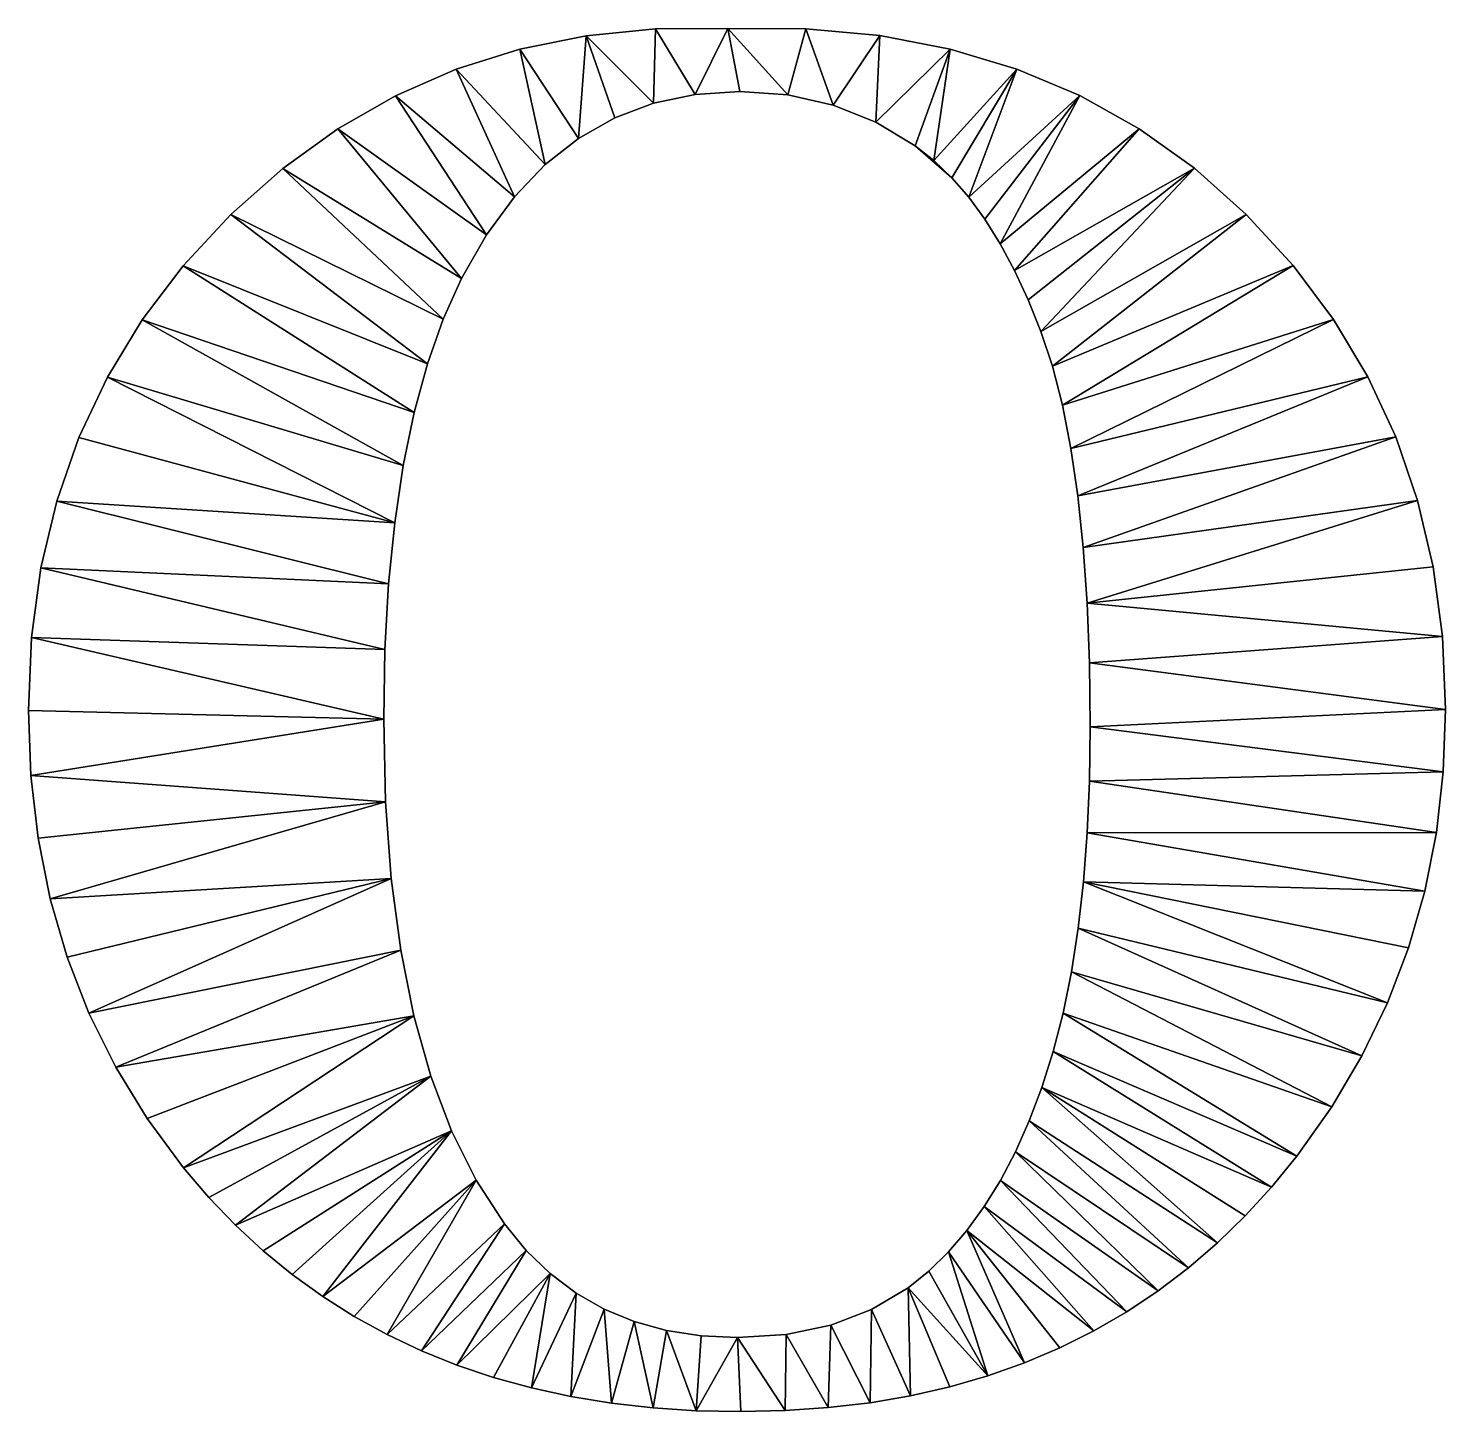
# Model space of a CAD drawing. Header units: metres. Extents: x 0.055 to 1.046, y -0.021 to 0.946.
import ezdxf

# ---------------------------------------------------------------- set-up
doc = ezdxf.new("R2010")
doc.units = ezdxf.units.M

msp = doc.modelspace()

# ---------------------------------------------------------------- meshes
at = {"layer": 'Armanisoft_0', "linetype": 'CONTINUOUS'}
mesh = msp.add_polyface(dxfattribs=at)
corners = [(0.521145, 0.899633), (0.493391, 0.945608), (0.543882, 0.945884), (0.55218, 0.901677), (0.492028, 0.893502), (0.444915, 0.940758), (0.46483, 0.883283), (0.439551, 0.868977), (0.398455, 0.931335), (0.41619, 0.850583), (0.354009, 0.917338), (0.394747, 0.828101), (0.31158, 0.898767), (0.375223, 0.801532), (0.271165, 0.875623), (0.357618, 0.770876), (0.232766, 0.847904), (0.3449, 0.742583), (0.196382, 0.815613), (0.585892, 0.899307), (0.598343, 0.94561), (0.521145, 0.899633, 0.229421), (0.543882, 0.945884, 0.229421), (0.493391, 0.945608, 0.229421), (0.55218, 0.901677, 0.229421), (0.492028, 0.893502, 0.229421), (0.444915, 0.940758, 0.229421), (0.46483, 0.883283, 0.229421), (0.439551, 0.868977, 0.229421), (0.398455, 0.931335, 0.229421), (0.41619, 0.850583, 0.229421), (0.354009, 0.917338, 0.229421), (0.394747, 0.828101, 0.229421), (0.31158, 0.898767, 0.229421), (0.375223, 0.801532, 0.229421), (0.271165, 0.875623, 0.229421), (0.357618, 0.770876, 0.229421), (0.232766, 0.847904, 0.229421), (0.3449, 0.742583, 0.229421), (0.196382, 0.815613, 0.229421), (0.333877, 0.711374, 0.229421), (0.163217, 0.779941, 0.229421), (0.585892, 0.899307, 0.229421), (0.598343, 0.94561, 0.229421), (0.598343, 0.94561), (0.543882, 0.945884), (0.543882, 0.945884, 0.229421), (0.598343, 0.94561, 0.229421), (0.196382, 0.815613), (0.163217, 0.779941), (0.163217, 0.779941, 0.229421), (0.196382, 0.815613, 0.229421), (0.232766, 0.847904), (0.232766, 0.847904, 0.229421), (0.271165, 0.875623), (0.271165, 0.875623, 0.229421), (0.31158, 0.898767), (0.31158, 0.898767, 0.229421), (0.354009, 0.917338), (0.354009, 0.917338, 0.229421), (0.398455, 0.931335), (0.398455, 0.931335, 0.229421), (0.444915, 0.940758), (0.444915, 0.940758, 0.229421), (0.493391, 0.945608), (0.493391, 0.945608, 0.229421), (0.521145, 0.899633), (0.55218, 0.901677), (0.55218, 0.901677, 0.229421), (0.521145, 0.899633, 0.229421), (0.492028, 0.893502), (0.492028, 0.893502, 0.229421), (0.46483, 0.883283), (0.46483, 0.883283, 0.229421), (0.439551, 0.868977), (0.439551, 0.868977, 0.229421), (0.41619, 0.850583), (0.41619, 0.850583, 0.229421), (0.394747, 0.828101), (0.394747, 0.828101, 0.229421), (0.375223, 0.801532), (0.375223, 0.801532, 0.229421), (0.357618, 0.770876), (0.357618, 0.770876, 0.229421), (0.585892, 0.899307), (0.585892, 0.899307, 0.229421)]
mesh.append_faces([[corners[k] for k in face] for face in [(0, 1, 2), (0, 2, 3), (4, 5, 1), (4, 1, 0), (6, 5, 4), (7, 8, 5), (7, 5, 6), (9, 10, 8), (9, 8, 7), (11, 12, 10), (11, 10, 9), (13, 14, 12), (13, 12, 11), (15, 16, 14), (15, 14, 13), (17, 18, 16), (17, 16, 15), (19, 2, 20), (19, 3, 2), (21, 22, 23), (21, 24, 22), (25, 23, 26), (25, 21, 23), (27, 25, 26), (28, 26, 29), (28, 27, 26), (30, 29, 31), (30, 28, 29), (32, 31, 33), (32, 30, 31), (34, 33, 35), (34, 32, 33), (36, 35, 37), (36, 34, 35), (38, 37, 39), (38, 36, 37), (40, 39, 41), (42, 43, 22), (42, 22, 24), (44, 45, 46, 47), (48, 49, 50, 51), (52, 48, 51, 53), (54, 52, 53, 55), (56, 54, 55, 57), (58, 56, 57, 59), (60, 58, 59, 61), (62, 60, 61, 63), (64, 62, 63, 65), (45, 64, 65, 46), (66, 67, 68, 69), (70, 66, 69, 71), (72, 70, 71, 73), (74, 72, 73, 75), (76, 74, 75, 77), (78, 76, 77, 79), (80, 78, 79, 81), (82, 80, 81, 83), (67, 84, 85, 68)]])
mesh = msp.add_polyface(dxfattribs=at)
corners = [(0.770848, 0.70962), (0.906344, 0.81576), (0.939013, 0.780128), (0.762764, 0.734026), (0.870189, 0.848017), (0.753846, 0.756138), (0.74434, 0.776565), (0.831419, 0.875705), (0.734246, 0.795307), (0.790034, 0.898825), (0.723563, 0.812366), (0.712291, 0.82774), (0.746034, 0.917375), (0.700431, 0.841431), (0.687982, 0.853437), (0.699419, 0.931356), (0.674945, 0.863758), (0.647274, 0.880348), (0.650189, 0.940768), (0.61759, 0.892197), (0.598343, 0.94561), (0.585892, 0.899307), (0.770848, 0.70962, 0.229421), (0.939013, 0.780128, 0.229421), (0.906344, 0.81576, 0.229421), (0.762764, 0.734026, 0.229421), (0.870189, 0.848017, 0.229421), (0.753846, 0.756138, 0.229421), (0.74434, 0.776565, 0.229421), (0.831419, 0.875705, 0.229421), (0.734246, 0.795307, 0.229421), (0.790034, 0.898825, 0.229421), (0.723563, 0.812366, 0.229421), (0.712291, 0.82774, 0.229421), (0.746034, 0.917375, 0.229421), (0.700431, 0.841431, 0.229421), (0.687982, 0.853437, 0.229421), (0.699419, 0.931356, 0.229421), (0.674945, 0.863758, 0.229421), (0.647274, 0.880348, 0.229421), (0.650189, 0.940768, 0.229421), (0.61759, 0.892197, 0.229421), (0.598343, 0.94561, 0.229421), (0.585892, 0.899307, 0.229421), (0.650189, 0.940768), (0.598343, 0.94561), (0.598343, 0.94561, 0.229421), (0.650189, 0.940768, 0.229421), (0.699419, 0.931356), (0.699419, 0.931356, 0.229421), (0.746034, 0.917375), (0.746034, 0.917375, 0.229421), (0.790034, 0.898825), (0.790034, 0.898825, 0.229421), (0.831419, 0.875705), (0.831419, 0.875705, 0.229421), (0.870189, 0.848017), (0.870189, 0.848017, 0.229421), (0.906344, 0.81576), (0.906344, 0.81576, 0.229421), (0.939013, 0.780128), (0.939013, 0.780128, 0.229421), (0.74434, 0.776565), (0.753846, 0.756138), (0.753846, 0.756138, 0.229421), (0.74434, 0.776565, 0.229421), (0.734246, 0.795307), (0.734246, 0.795307, 0.229421), (0.723563, 0.812366), (0.723563, 0.812366, 0.229421), (0.712291, 0.82774), (0.712291, 0.82774, 0.229421), (0.700431, 0.841431), (0.700431, 0.841431, 0.229421), (0.687982, 0.853437), (0.687982, 0.853437, 0.229421), (0.674945, 0.863758), (0.674945, 0.863758, 0.229421), (0.647274, 0.880348), (0.647274, 0.880348, 0.229421), (0.61759, 0.892197), (0.61759, 0.892197, 0.229421), (0.585892, 0.899307), (0.585892, 0.899307, 0.229421)]
mesh.append_faces([[corners[k] for k in face] for face in [(0, 1, 2), (3, 4, 1), (5, 4, 3), (6, 7, 4), (6, 4, 5), (8, 9, 7), (8, 7, 6), (10, 9, 8), (11, 12, 9), (11, 9, 10), (13, 12, 11), (14, 15, 12), (14, 12, 13), (16, 15, 14), (16, 14, 13), (17, 18, 15), (17, 15, 16), (19, 20, 18), (19, 18, 17), (21, 20, 19), (22, 23, 24), (25, 24, 26), (27, 25, 26), (28, 26, 29), (28, 27, 26), (30, 29, 31), (30, 28, 29), (32, 30, 31), (33, 31, 34), (33, 32, 31), (35, 33, 34), (36, 34, 37), (36, 35, 34), (38, 36, 37), (38, 35, 36), (39, 37, 40), (39, 38, 37), (41, 40, 42), (41, 39, 40), (43, 41, 42), (44, 45, 46, 47), (48, 44, 47, 49), (50, 48, 49, 51), (52, 50, 51, 53), (54, 52, 53, 55), (56, 54, 55, 57), (58, 56, 57, 59), (60, 58, 59, 61), (62, 63, 64, 65), (66, 62, 65, 67), (68, 66, 67, 69), (70, 68, 69, 71), (72, 70, 71, 73), (74, 72, 73, 75), (76, 74, 75, 77), (78, 76, 77, 79), (80, 78, 79, 81), (82, 80, 81, 83)]])
mesh = msp.add_polyface(dxfattribs=at)
corners = [(0.333877, 0.711374), (0.163217, 0.779941), (0.196382, 0.815613), (0.3449, 0.742583), (0.324551, 0.677249), (0.134474, 0.742082), (0.31692, 0.640206), (0.110153, 0.702037), (0.310985, 0.600247), (0.074777, 0.615388), (0.090254, 0.659806), (0.306745, 0.557372), (0.063722, 0.568784), (0.304202, 0.51158), (0.057089, 0.519993), (0.303354, 0.462871), (0.056574, 0.423523), (0.054878, 0.469015), (0.304672, 0.405169), (0.070143, 0.337248), (0.061663, 0.3796), (0.333877, 0.711374, 0.229421), (0.3449, 0.742583, 0.229421), (0.196382, 0.815613, 0.229421), (0.324551, 0.677249, 0.229421), (0.163217, 0.779941, 0.229421), (0.134474, 0.742082, 0.229421), (0.31692, 0.640206, 0.229421), (0.110153, 0.702037, 0.229421), (0.310985, 0.600247, 0.229421), (0.090254, 0.659806, 0.229421), (0.074777, 0.615388, 0.229421), (0.306745, 0.557372, 0.229421), (0.063722, 0.568784, 0.229421), (0.304202, 0.51158, 0.229421), (0.057089, 0.519993, 0.229421), (0.303354, 0.462871, 0.229421), (0.054878, 0.469015, 0.229421), (0.056574, 0.423523, 0.229421), (0.304672, 0.405169, 0.229421), (0.061663, 0.3796, 0.229421), (0.070143, 0.337248, 0.229421), (0.308628, 0.351353, 0.229421), (0.056574, 0.423523), (0.061663, 0.3796), (0.061663, 0.3796, 0.229421), (0.056574, 0.423523, 0.229421), (0.054878, 0.469015), (0.054878, 0.469015, 0.229421), (0.057089, 0.519993), (0.057089, 0.519993, 0.229421), (0.063722, 0.568784), (0.063722, 0.568784, 0.229421), (0.074777, 0.615388), (0.074777, 0.615388, 0.229421), (0.090254, 0.659806), (0.090254, 0.659806, 0.229421), (0.110153, 0.702037), (0.110153, 0.702037, 0.229421), (0.134474, 0.742082), (0.134474, 0.742082, 0.229421), (0.163217, 0.779941), (0.163217, 0.779941, 0.229421), (0.3449, 0.742583), (0.357618, 0.770876), (0.357618, 0.770876, 0.229421), (0.3449, 0.742583, 0.229421), (0.333877, 0.711374), (0.333877, 0.711374, 0.229421), (0.324551, 0.677249), (0.324551, 0.677249, 0.229421), (0.31692, 0.640206), (0.31692, 0.640206, 0.229421), (0.310985, 0.600247), (0.310985, 0.600247, 0.229421), (0.306745, 0.557372), (0.306745, 0.557372, 0.229421), (0.304202, 0.51158), (0.304202, 0.51158, 0.229421), (0.303354, 0.462871), (0.303354, 0.462871, 0.229421), (0.304672, 0.405169), (0.304672, 0.405169, 0.229421), (0.308628, 0.351353), (0.308628, 0.351353, 0.229421)]
mesh.append_faces([[corners[k] for k in face] for face in [(0, 1, 2), (0, 2, 3), (4, 5, 1), (4, 1, 0), (6, 7, 5), (6, 5, 4), (8, 9, 10), (8, 10, 7), (8, 7, 6), (11, 12, 9), (11, 9, 8), (13, 14, 12), (13, 12, 11), (15, 16, 17), (15, 17, 14), (15, 14, 13), (18, 19, 20), (18, 20, 16), (18, 16, 15), (21, 22, 23), (24, 25, 26), (24, 21, 25), (27, 26, 28), (27, 24, 26), (29, 30, 31), (29, 28, 30), (29, 27, 28), (32, 31, 33), (32, 29, 31), (34, 33, 35), (34, 32, 33), (36, 37, 38), (36, 35, 37), (36, 34, 35), (39, 40, 41), (39, 38, 40), (39, 36, 38), (42, 39, 41), (43, 44, 45, 46), (47, 43, 46, 48), (49, 47, 48, 50), (51, 49, 50, 52), (53, 51, 52, 54), (55, 53, 54, 56), (57, 55, 56, 58), (59, 57, 58, 60), (61, 59, 60, 62), (63, 64, 65, 66), (67, 63, 66, 68), (69, 67, 68, 70), (71, 69, 70, 72), (73, 71, 72, 74), (75, 73, 74, 76), (77, 75, 76, 78), (79, 77, 78, 80), (81, 79, 80, 82), (83, 81, 82, 84)]])
mesh = msp.add_polyface(dxfattribs=at)
corners = [(0.796728, 0.419488), (1.044105, 0.426009), (1.039227, 0.383629), (0.797256, 0.457426), (1.045732, 0.469723), (0.796717, 0.50217), (1.043554, 0.520601), (0.7951, 0.544009), (1.02613, 0.615823), (1.03702, 0.569301), (0.792406, 0.582942), (1.010885, 0.660166), (0.788633, 0.61897), (0.991283, 0.702332), (0.783782, 0.652092), (0.967326, 0.742319), (0.777854, 0.682309), (0.939013, 0.780128), (0.770848, 0.70962), (0.762764, 0.734026), (0.906344, 0.81576), (0.796728, 0.419488, 0.229421), (1.039227, 0.383629, 0.229421), (1.044105, 0.426009, 0.229421), (0.795145, 0.383386, 0.229421), (0.797256, 0.457426, 0.229421), (1.045732, 0.469723, 0.229421), (0.796717, 0.50217, 0.229421), (1.043554, 0.520601, 0.229421), (0.7951, 0.544009, 0.229421), (1.03702, 0.569301, 0.229421), (1.02613, 0.615823, 0.229421), (0.792406, 0.582942, 0.229421), (1.010885, 0.660166, 0.229421), (0.788633, 0.61897, 0.229421), (0.991283, 0.702332, 0.229421), (0.783782, 0.652092, 0.229421), (0.967326, 0.742319, 0.229421), (0.777854, 0.682309, 0.229421), (0.939013, 0.780128, 0.229421), (0.770848, 0.70962, 0.229421), (0.762764, 0.734026, 0.229421), (0.906344, 0.81576, 0.229421), (0.967326, 0.742319), (0.939013, 0.780128), (0.939013, 0.780128, 0.229421), (0.967326, 0.742319, 0.229421), (0.991283, 0.702332), (0.991283, 0.702332, 0.229421), (1.010885, 0.660166), (1.010885, 0.660166, 0.229421), (1.02613, 0.615823), (1.02613, 0.615823, 0.229421), (1.03702, 0.569301), (1.03702, 0.569301, 0.229421), (1.043554, 0.520601), (1.043554, 0.520601, 0.229421), (1.045732, 0.469723), (1.045732, 0.469723, 0.229421), (1.044105, 0.426009), (1.044105, 0.426009, 0.229421), (1.039227, 0.383629), (1.039227, 0.383629, 0.229421), (0.796728, 0.419488), (0.795145, 0.383386), (0.795145, 0.383386, 0.229421), (0.796728, 0.419488, 0.229421), (0.797256, 0.457426), (0.797256, 0.457426, 0.229421), (0.796717, 0.50217), (0.796717, 0.50217, 0.229421), (0.7951, 0.544009), (0.7951, 0.544009, 0.229421), (0.792406, 0.582942), (0.792406, 0.582942, 0.229421), (0.788633, 0.61897), (0.788633, 0.61897, 0.229421), (0.783782, 0.652092), (0.783782, 0.652092, 0.229421), (0.777854, 0.682309), (0.777854, 0.682309, 0.229421), (0.770848, 0.70962), (0.770848, 0.70962, 0.229421), (0.762764, 0.734026), (0.762764, 0.734026, 0.229421), (0.753846, 0.756138), (0.753846, 0.756138, 0.229421)]
mesh.append_faces([[corners[k] for k in face] for face in [(0, 1, 2), (3, 4, 1), (3, 1, 0), (5, 6, 4), (5, 4, 3), (7, 8, 9), (7, 9, 6), (7, 6, 5), (10, 11, 8), (10, 8, 7), (12, 13, 11), (12, 11, 10), (14, 15, 13), (14, 13, 12), (16, 17, 15), (16, 15, 14), (18, 17, 16), (19, 20, 18), (21, 22, 23), (21, 24, 22), (25, 23, 26), (25, 21, 23), (27, 26, 28), (27, 25, 26), (29, 30, 31), (29, 28, 30), (29, 27, 28), (32, 31, 33), (32, 29, 31), (34, 33, 35), (34, 32, 33), (36, 35, 37), (36, 34, 35), (38, 37, 39), (38, 36, 37), (40, 38, 39), (41, 40, 42), (43, 44, 45, 46), (47, 43, 46, 48), (49, 47, 48, 50), (51, 49, 50, 52), (53, 51, 52, 54), (55, 53, 54, 56), (57, 55, 56, 58), (59, 57, 58, 60), (61, 59, 60, 62), (63, 64, 65, 66), (67, 63, 66, 68), (69, 67, 68, 70), (71, 69, 70, 72), (73, 71, 72, 74), (75, 73, 74, 76), (77, 75, 76, 78), (79, 77, 78, 80), (81, 79, 80, 82), (83, 81, 82, 84), (85, 83, 84, 86)]])
mesh = msp.add_polyface(dxfattribs=at)
corners = [(0.734482, 0.140325), (0.844859, 0.063117), (0.822807, 0.048459), (0.744959, 0.160325), (0.866014, 0.079171), (0.754623, 0.181992), (0.886271, 0.096621), (0.763475, 0.205327), (0.924091, 0.13571), (0.90563, 0.115468), (0.771392, 0.230414), (0.941654, 0.157348), (0.778254, 0.257336), (0.966048, 0.191728), (0.78406, 0.286094), (0.987188, 0.227441), (0.788811, 0.316689), (1.005077, 0.264488), (0.792506, 0.349119), (1.031096, 0.342582), (1.019712, 0.302869), (0.795145, 0.383386), (1.039227, 0.383629), (0.796728, 0.419488), (0.734482, 0.140325, 0.229421), (0.822807, 0.048459, 0.229421), (0.844859, 0.063117, 0.229421), (0.744959, 0.160325, 0.229421), (0.866014, 0.079171, 0.229421), (0.754623, 0.181992, 0.229421), (0.886271, 0.096621, 0.229421), (0.763475, 0.205327, 0.229421), (0.90563, 0.115468, 0.229421), (0.924091, 0.13571, 0.229421), (0.771392, 0.230414, 0.229421), (0.941654, 0.157348, 0.229421), (0.778254, 0.257336, 0.229421), (0.966048, 0.191728, 0.229421), (0.78406, 0.286094, 0.229421), (0.987188, 0.227441, 0.229421), (0.788811, 0.316689, 0.229421), (1.005077, 0.264488, 0.229421), (0.792506, 0.349119, 0.229421), (1.019712, 0.302869, 0.229421), (1.031096, 0.342582, 0.229421), (0.795145, 0.383386, 0.229421), (1.039227, 0.383629, 0.229421), (1.031096, 0.342582), (1.039227, 0.383629), (1.039227, 0.383629, 0.229421), (1.031096, 0.342582, 0.229421), (1.019712, 0.302869), (1.019712, 0.302869, 0.229421), (1.005077, 0.264488), (1.005077, 0.264488, 0.229421), (0.987188, 0.227441), (0.987188, 0.227441, 0.229421), (0.966048, 0.191728), (0.966048, 0.191728, 0.229421), (0.941654, 0.157348), (0.941654, 0.157348, 0.229421), (0.924091, 0.13571), (0.924091, 0.13571, 0.229421), (0.90563, 0.115468), (0.90563, 0.115468, 0.229421), (0.886271, 0.096621), (0.886271, 0.096621, 0.229421), (0.866014, 0.079171), (0.866014, 0.079171, 0.229421), (0.844859, 0.063117), (0.844859, 0.063117, 0.229421), (0.822807, 0.048459), (0.822807, 0.048459, 0.229421), (0.799856, 0.035197), (0.799856, 0.035197, 0.229421), (0.776008, 0.023331), (0.776008, 0.023331, 0.229421), (0.792506, 0.349119), (0.788811, 0.316689), (0.788811, 0.316689, 0.229421), (0.792506, 0.349119, 0.229421), (0.795145, 0.383386), (0.795145, 0.383386, 0.229421)]
mesh.append_faces([[corners[k] for k in face] for face in [(0, 1, 2), (3, 4, 1), (5, 6, 4), (5, 4, 3), (7, 8, 9), (7, 9, 6), (7, 6, 5), (10, 11, 8), (10, 8, 7), (12, 13, 11), (12, 11, 10), (14, 15, 13), (14, 13, 12), (16, 17, 15), (16, 15, 14), (18, 19, 20), (18, 20, 17), (18, 17, 16), (21, 22, 19), (21, 19, 18), (23, 22, 21), (24, 25, 26), (27, 26, 28), (29, 28, 30), (29, 27, 28), (31, 32, 33), (31, 30, 32), (31, 29, 30), (34, 33, 35), (34, 31, 33), (36, 35, 37), (36, 34, 35), (38, 37, 39), (38, 36, 37), (40, 39, 41), (40, 38, 39), (42, 43, 44), (42, 41, 43), (42, 40, 41), (45, 44, 46), (45, 42, 44), (47, 48, 49, 50), (51, 47, 50, 52), (53, 51, 52, 54), (55, 53, 54, 56), (57, 55, 56, 58), (59, 57, 58, 60), (61, 59, 60, 62), (63, 61, 62, 64), (65, 63, 64, 66), (67, 65, 66, 68), (69, 67, 68, 70), (71, 69, 70, 72), (73, 71, 72, 74), (75, 73, 74, 76), (77, 78, 79, 80), (81, 77, 80, 82)]])
mesh = msp.add_polyface(dxfattribs=at)
corners = [(0.308628, 0.351353), (0.097281, 0.257254), (0.082016, 0.296466), (0.070143, 0.337248), (0.304672, 0.405169), (0.315221, 0.301424), (0.115938, 0.219613), (0.324451, 0.255381), (0.16343, 0.149042), (0.137988, 0.183542), (0.336318, 0.213225), (0.199644, 0.109108), (0.181091, 0.128409), (0.350822, 0.174955), (0.260645, 0.059191), (0.239421, 0.074499), (0.219087, 0.091138), (0.367963, 0.140572), (0.305765, 0.032569), (0.28276, 0.045214), (0.387741, 0.110076), (0.329662, 0.021254), (0.308628, 0.351353, 0.229421), (0.082016, 0.296466, 0.229421), (0.097281, 0.257254, 0.229421), (0.070143, 0.337248, 0.229421), (0.315221, 0.301424, 0.229421), (0.115938, 0.219613, 0.229421), (0.324451, 0.255381, 0.229421), (0.137988, 0.183542, 0.229421), (0.16343, 0.149042, 0.229421), (0.336318, 0.213225, 0.229421), (0.181091, 0.128409, 0.229421), (0.199644, 0.109108, 0.229421), (0.350822, 0.174955, 0.229421), (0.239421, 0.074499, 0.229421), (0.260645, 0.059191, 0.229421), (0.219087, 0.091138, 0.229421), (0.367963, 0.140572, 0.229421), (0.28276, 0.045214, 0.229421), (0.305765, 0.032569, 0.229421), (0.387741, 0.110076, 0.229421), (0.329662, 0.021254, 0.229421), (0.329662, 0.021254), (0.354449, 0.011271), (0.354449, 0.011271, 0.229421), (0.329662, 0.021254, 0.229421), (0.305765, 0.032569), (0.305765, 0.032569, 0.229421), (0.28276, 0.045214), (0.28276, 0.045214, 0.229421), (0.260645, 0.059191), (0.260645, 0.059191, 0.229421), (0.239421, 0.074499), (0.239421, 0.074499, 0.229421), (0.219087, 0.091138), (0.219087, 0.091138, 0.229421), (0.199644, 0.109108), (0.199644, 0.109108, 0.229421), (0.181091, 0.128409), (0.181091, 0.128409, 0.229421), (0.16343, 0.149042), (0.16343, 0.149042, 0.229421), (0.137988, 0.183542), (0.137988, 0.183542, 0.229421), (0.115938, 0.219613), (0.115938, 0.219613, 0.229421), (0.097281, 0.257254), (0.097281, 0.257254, 0.229421), (0.082016, 0.296466), (0.082016, 0.296466, 0.229421), (0.070143, 0.337248), (0.070143, 0.337248, 0.229421), (0.061663, 0.3796), (0.061663, 0.3796, 0.229421), (0.315221, 0.301424), (0.308628, 0.351353), (0.308628, 0.351353, 0.229421), (0.315221, 0.301424, 0.229421), (0.324451, 0.255381), (0.324451, 0.255381, 0.229421), (0.336318, 0.213225), (0.336318, 0.213225, 0.229421), (0.350822, 0.174955), (0.350822, 0.174955, 0.229421)]
mesh.append_faces([[corners[k] for k in face] for face in [(0, 1, 2), (0, 2, 3), (0, 3, 4), (5, 6, 1), (5, 1, 0), (7, 8, 9), (7, 9, 6), (7, 6, 5), (10, 11, 12), (10, 12, 8), (10, 8, 7), (13, 14, 15), (13, 15, 16), (13, 16, 11), (13, 11, 10), (17, 18, 19), (17, 19, 14), (17, 14, 13), (20, 21, 18), (20, 18, 17), (22, 23, 24), (22, 25, 23), (26, 24, 27), (26, 22, 24), (28, 29, 30), (28, 27, 29), (28, 26, 27), (31, 32, 33), (31, 30, 32), (31, 28, 30), (34, 35, 36), (34, 37, 35), (34, 33, 37), (34, 31, 33), (38, 39, 40), (38, 36, 39), (38, 34, 36), (41, 40, 42), (43, 44, 45, 46), (47, 43, 46, 48), (49, 47, 48, 50), (51, 49, 50, 52), (53, 51, 52, 54), (55, 53, 54, 56), (57, 55, 56, 58), (59, 57, 58, 60), (61, 59, 60, 62), (63, 61, 62, 64), (65, 63, 64, 66), (67, 65, 66, 68), (69, 67, 68, 70), (71, 69, 70, 72), (73, 71, 72, 74), (75, 76, 77, 78), (79, 75, 78, 80), (81, 79, 80, 82), (83, 81, 82, 84)]])
mesh = msp.add_polyface(dxfattribs=at)
corners = [(0.615976, 0.039199), (0.643297, -0.015059), (0.614061, -0.018549), (0.584777, 0.032666), (0.644353, 0.050088), (0.671635, -0.010173), (0.66991, 0.065333), (0.725617, 0.003787), (0.699075, -0.003891), (0.684449, 0.076997), (0.698177, 0.090328), (0.751261, 0.012861), (0.711091, 0.105326), (0.799856, 0.035197), (0.776008, 0.023331), (0.723193, 0.121992), (0.822807, 0.048459), (0.734482, 0.140325), (0.744959, 0.160325), (0.844859, 0.063117), (0.584777, 0.032666, 0.229421), (0.583927, -0.020643, 0.229421), (0.614061, -0.018549, 0.229421), (0.615976, 0.039199, 0.229421), (0.643297, -0.015059, 0.229421), (0.644353, 0.050088, 0.229421), (0.671635, -0.010173, 0.229421), (0.66991, 0.065333, 0.229421), (0.699075, -0.003891, 0.229421), (0.725617, 0.003787, 0.229421), (0.684449, 0.076997, 0.229421), (0.698177, 0.090328, 0.229421), (0.751261, 0.012861, 0.229421), (0.711091, 0.105326, 0.229421), (0.776008, 0.023331, 0.229421), (0.799856, 0.035197, 0.229421), (0.723193, 0.121992, 0.229421), (0.822807, 0.048459, 0.229421), (0.734482, 0.140325, 0.229421), (0.744959, 0.160325, 0.229421), (0.844859, 0.063117, 0.229421), (0.751261, 0.012861), (0.776008, 0.023331), (0.776008, 0.023331, 0.229421), (0.751261, 0.012861, 0.229421), (0.725617, 0.003787), (0.725617, 0.003787, 0.229421), (0.699075, -0.003891), (0.699075, -0.003891, 0.229421), (0.671635, -0.010173), (0.671635, -0.010173, 0.229421), (0.643297, -0.015059), (0.643297, -0.015059, 0.229421), (0.614061, -0.018549), (0.614061, -0.018549, 0.229421), (0.583927, -0.020643), (0.583927, -0.020643, 0.229421), (0.615976, 0.039199), (0.584777, 0.032666), (0.584777, 0.032666, 0.229421), (0.615976, 0.039199, 0.229421), (0.644353, 0.050088), (0.644353, 0.050088, 0.229421), (0.66991, 0.065333), (0.66991, 0.065333, 0.229421), (0.684449, 0.076997), (0.684449, 0.076997, 0.229421), (0.698177, 0.090328), (0.698177, 0.090328, 0.229421), (0.711091, 0.105326), (0.711091, 0.105326, 0.229421), (0.723193, 0.121992), (0.723193, 0.121992, 0.229421), (0.734482, 0.140325), (0.734482, 0.140325, 0.229421), (0.744959, 0.160325), (0.744959, 0.160325, 0.229421), (0.754623, 0.181992), (0.754623, 0.181992, 0.229421), (0.763475, 0.205327), (0.763475, 0.205327, 0.229421), (0.771392, 0.230414), (0.771392, 0.230414, 0.229421), (0.778254, 0.257336), (0.778254, 0.257336, 0.229421), (0.78406, 0.286094), (0.78406, 0.286094, 0.229421), (0.788811, 0.316689), (0.788811, 0.316689, 0.229421)]
mesh.append_faces([[corners[k] for k in face] for face in [(0, 1, 2), (0, 2, 3), (4, 5, 1), (4, 1, 0), (6, 7, 8), (6, 8, 5), (6, 5, 4), (9, 7, 6), (10, 11, 7), (10, 7, 9), (12, 13, 14), (12, 14, 11), (12, 11, 10), (15, 16, 13), (15, 13, 12), (17, 16, 15), (18, 19, 17), (20, 21, 22), (23, 22, 24), (23, 20, 22), (25, 24, 26), (25, 23, 24), (27, 28, 29), (27, 26, 28), (27, 25, 26), (30, 27, 29), (31, 29, 32), (31, 30, 29), (33, 34, 35), (33, 32, 34), (33, 31, 32), (36, 35, 37), (36, 33, 35), (38, 36, 37), (39, 38, 40), (41, 42, 43, 44), (45, 41, 44, 46), (47, 45, 46, 48), (49, 47, 48, 50), (51, 49, 50, 52), (53, 51, 52, 54), (55, 53, 54, 56), (57, 58, 59, 60), (61, 57, 60, 62), (63, 61, 62, 64), (65, 63, 64, 66), (67, 65, 66, 68), (69, 67, 68, 70), (71, 69, 70, 72), (73, 71, 72, 74), (75, 73, 74, 76), (77, 75, 76, 78), (79, 77, 78, 80), (81, 79, 80, 82), (83, 81, 82, 84), (85, 83, 84, 86), (87, 85, 86, 88)]])
mesh = msp.add_polyface(dxfattribs=at)
corners = [(0.402929, 0.091423), (0.354449, 0.011271), (0.329662, 0.021254), (0.387741, 0.110076), (0.4196, 0.075256), (0.406695, -0.004702), (0.380126, 0.002619), (0.437753, 0.061577), (0.434154, -0.010693), (0.457389, 0.050385), (0.462503, -0.015351), (0.478507, 0.04168), (0.491743, -0.018679), (0.501108, 0.035462), (0.521874, -0.020676), (0.525191, 0.031731), (0.550758, 0.030488), (0.583927, -0.020643), (0.552896, -0.021341), (0.584777, 0.032666), (0.614061, -0.018549), (0.387741, 0.110076, 0.229421), (0.367963, 0.140572, 0.229421), (0.305765, 0.032569, 0.229421), (0.402929, 0.091423, 0.229421), (0.329662, 0.021254, 0.229421), (0.354449, 0.011271, 0.229421), (0.4196, 0.075256, 0.229421), (0.380126, 0.002619, 0.229421), (0.406695, -0.004702, 0.229421), (0.437753, 0.061577, 0.229421), (0.434154, -0.010693, 0.229421), (0.457389, 0.050385, 0.229421), (0.462503, -0.015351, 0.229421), (0.478507, 0.04168, 0.229421), (0.491743, -0.018679, 0.229421), (0.501108, 0.035462, 0.229421), (0.521874, -0.020676, 0.229421), (0.525191, 0.031731, 0.229421), (0.550758, 0.030488, 0.229421), (0.552896, -0.021341, 0.229421), (0.583927, -0.020643, 0.229421), (0.584777, 0.032666, 0.229421), (0.552896, -0.021341), (0.583927, -0.020643), (0.583927, -0.020643, 0.229421), (0.552896, -0.021341, 0.229421), (0.521874, -0.020676), (0.521874, -0.020676, 0.229421), (0.491743, -0.018679), (0.491743, -0.018679, 0.229421), (0.462503, -0.015351), (0.462503, -0.015351, 0.229421), (0.434154, -0.010693), (0.434154, -0.010693, 0.229421), (0.406695, -0.004702), (0.406695, -0.004702, 0.229421), (0.380126, 0.002619), (0.380126, 0.002619, 0.229421), (0.354449, 0.011271), (0.354449, 0.011271, 0.229421), (0.367963, 0.140572), (0.350822, 0.174955), (0.350822, 0.174955, 0.229421), (0.367963, 0.140572, 0.229421), (0.387741, 0.110076), (0.387741, 0.110076, 0.229421), (0.402929, 0.091423), (0.402929, 0.091423, 0.229421), (0.4196, 0.075256), (0.4196, 0.075256, 0.229421), (0.437753, 0.061577), (0.437753, 0.061577, 0.229421), (0.457389, 0.050385), (0.457389, 0.050385, 0.229421), (0.478507, 0.04168), (0.478507, 0.04168, 0.229421), (0.501108, 0.035462), (0.501108, 0.035462, 0.229421), (0.525191, 0.031731), (0.525191, 0.031731, 0.229421), (0.550758, 0.030488), (0.550758, 0.030488, 0.229421), (0.584777, 0.032666), (0.584777, 0.032666, 0.229421)]
mesh.append_faces([[corners[k] for k in face] for face in [(0, 1, 2), (0, 2, 3), (4, 5, 6), (4, 6, 1), (4, 1, 0), (7, 8, 5), (7, 5, 4), (9, 10, 8), (9, 8, 7), (11, 12, 10), (11, 10, 9), (13, 14, 12), (13, 12, 11), (15, 14, 13), (16, 17, 18), (16, 18, 14), (16, 14, 15), (19, 20, 17), (19, 17, 16), (21, 22, 23), (24, 25, 26), (24, 21, 25), (27, 28, 29), (27, 26, 28), (27, 24, 26), (30, 29, 31), (30, 27, 29), (32, 31, 33), (32, 30, 31), (34, 33, 35), (34, 32, 33), (36, 35, 37), (36, 34, 35), (38, 36, 37), (39, 40, 41), (39, 37, 40), (39, 38, 37), (42, 39, 41), (43, 44, 45, 46), (47, 43, 46, 48), (49, 47, 48, 50), (51, 49, 50, 52), (53, 51, 52, 54), (55, 53, 54, 56), (57, 55, 56, 58), (59, 57, 58, 60), (61, 62, 63, 64), (65, 61, 64, 66), (67, 65, 66, 68), (69, 67, 68, 70), (71, 69, 70, 72), (73, 71, 72, 74), (75, 73, 74, 76), (77, 75, 76, 78), (79, 77, 78, 80), (81, 79, 80, 82), (83, 81, 82, 84)]])

doc.saveas('drawing.dxf')
